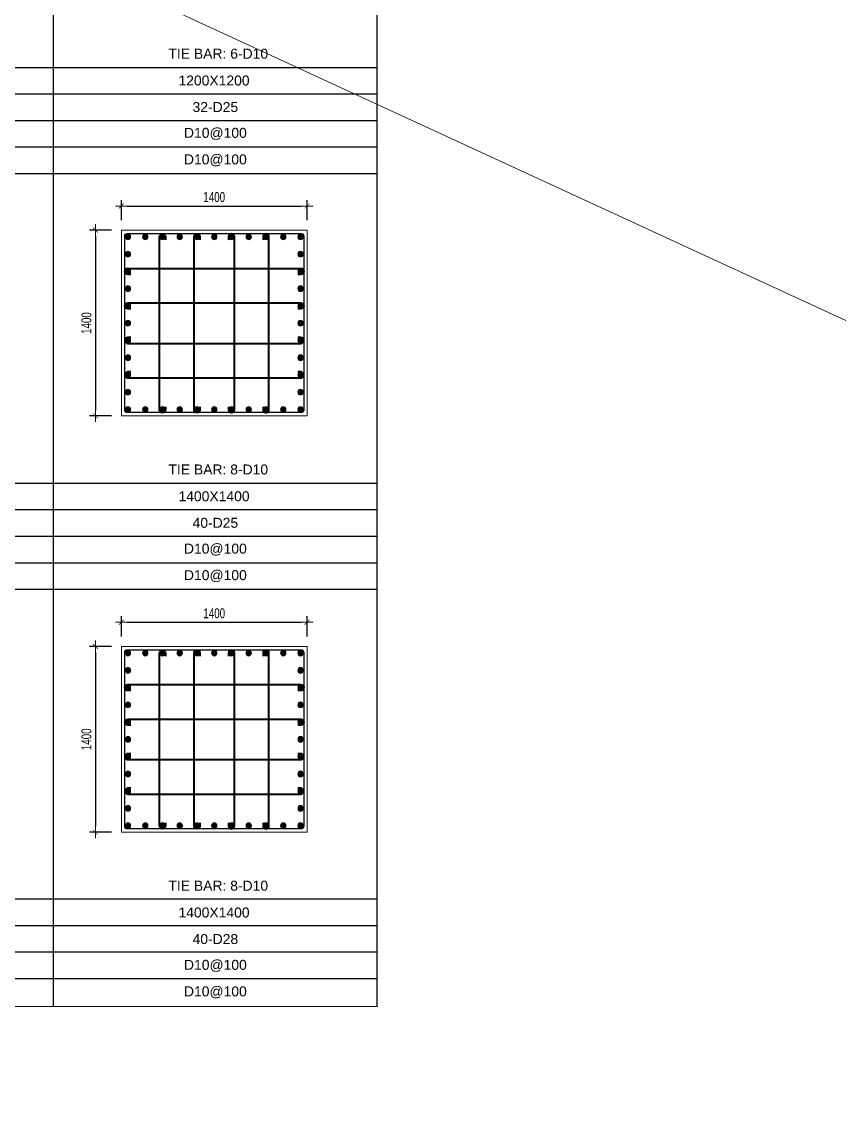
# Model space of a CAD drawing. Header units: millimetres. Extents: x 49323 to 406889, y -6102 to 181761.
# Drawn here: x 322577 to 328736, y 85459 to 93711 of the extents above; entities that cross this region are included whole.
import ezdxf
from ezdxf.enums import TextEntityAlignment as Align

# ---------------------------------------------------------------- set-up
doc = ezdxf.new("R2010")
doc.units = ezdxf.units.MM
doc.linetypes.add('CENTER2', pattern=[1.125, 0.75, -0.125, 0.125, -0.125])
doc.layers.get('Defpoints').update_dxf_attribs({"color": 151, "lineweight": 9})
for name, color, linetype in [('2', 2, 'Continuous'), ('A-ANNO-LEAD', 4, 'Continuous'), ('CEN', 1, 'CENTER2'), ('STL', 3, 'Continuous'), ('TIT1', 3, 'Continuous')]:
    doc.layers.add(name, color=color, linetype=linetype)
for name, color, linetype, lineweight in [('NDC_S_CONTINUOUS', 3, 'Continuous', 20), ('NDC_S_DIM', 1, 'Continuous', 15), ('NDC_S_STIRRUP', 4, 'Continuous', 40)]:
    doc.layers.add(name, color=color, linetype=linetype, lineweight=lineweight)
doc.styles.add('NDC_ARIAL', font='arial.ttf', dxfattribs={"width": 0.85})
doc.styles.add('NDC_DIM', font='', dxfattribs={"width": 0.75})
doc.styles.get('NDC_DIM').set_extended_font_data('Dotum')
doc.dimstyles.new('NDC_dim_30', dxfattribs={"dimscale": 30, "dimtxt": 2.5, "dimasz": 1.5, "dimexe": 1.5, "dimexo": 2.5, "dimgap": 1, "dimtad": 1, "dimdec": 0, "dimzin": 0, "dimdsep": 46, "dimtxsty": 'NDC_DIM', "dimblk": 'DIMMARK', "dimcen": 0.09, "dimdle": 1.2, "dimclrd": 1, "dimclre": 1, "dimclrt": 3, "dimadec": 0, "dimazin": 0, "dimtfac": 1, "dimtdec": 0, "dimtix": 1, "dimtofl": 0, "dimtmove": 0, "dimatfit": 3, "dimfxl": 8, "dimfxlon": 1, "dimtolj": 1, "dimtzin": 0, "dimarcsym": 0})

# ---------------------------------------------------------------- blocks, each defined once
blk = doc.blocks.new('DIMMARK')
at = {"layer": 'NDC_S_DIM', "color": 1}
blk.add_line((-1.5, 0), (1, 0), dxfattribs=at)
at = {"layer": 'NDC_S_DIM', "color": 2, "const_width": 0.1}
blk.add_lwpolyline([(-0.42, -0.42), (0.42, 0.42)], dxfattribs=at)
blk = doc.blocks.new('*D1228')
at = {"layer": 'Defpoints', "color": 0, "ltscale": 40, "transparency": 16777216}
for p in [(324726.6, 89187.4), (323326.6, 89005.8), (324726.6, 89005.8)]:
    blk.add_point(p, dxfattribs=at)
at = {"layer": 'NDC_S_DIM', "color": 1, "lineweight": -2, "ltscale": 40, "transparency": 16777216}
for p, q in [((323326.6, 89080.8), (323326.6, 89232.4)), ((324726.6, 89080.8), (324726.6, 89232.4)), ((323371.6, 89187.4), (324681.6, 89187.4))]:
    blk.add_line(p, q, dxfattribs=at)
at = {"layer": 'NDC_S_DIM', "color": 1, "lineweight": -2, "ltscale": 40, "transparency": 16777216, "xscale": 45, "yscale": 45, "zscale": 45, "rotation": 180}
blk.add_blockref('DIMMARK', (323326.6, 89187.4), dxfattribs=at)
at = {"layer": 'NDC_S_DIM', "color": 1, "lineweight": -2, "ltscale": 40, "transparency": 16777216, "xscale": 45, "yscale": 45, "zscale": 45}
blk.add_blockref('DIMMARK', (324726.6, 89187.4), dxfattribs=at)
at = {"layer": 'NDC_S_DIM', "color": 3, "ltscale": 40, "transparency": 16777216, "insert": (324026.6, 89255), "char_height": 75, "attachment_point": 5, "style": 'NDC_DIM'}
blk.add_mtext('\\A1;1400', dxfattribs=at)
blk = doc.blocks.new('*D1229')
at = {"layer": 'Defpoints', "color": 0, "ltscale": 40, "transparency": 16777216}
for p in [(323326.6, 89005.8), (323131.3, 87605.8), (323326.6, 87605.8)]:
    blk.add_point(p, dxfattribs=at)
at = {"layer": 'NDC_S_DIM', "color": 1, "lineweight": -2, "ltscale": 40, "transparency": 16777216}
for p, q in [((323251.6, 89005.8), (323086.3, 89005.8)), ((323131.3, 88960.8), (323131.3, 87650.8)), ((323251.6, 87605.8), (323086.3, 87605.8))]:
    blk.add_line(p, q, dxfattribs=at)
at = {"layer": 'NDC_S_DIM', "color": 1, "lineweight": -2, "ltscale": 40, "transparency": 16777216, "xscale": 45, "yscale": 45, "zscale": 45}
for p, rotation in [((323131.3, 89005.8), 90), ((323131.3, 87605.8), 270)]:
    blk.add_blockref('DIMMARK', p, dxfattribs=dict(at, rotation=rotation))
at = {"layer": 'NDC_S_DIM', "color": 3, "ltscale": 40, "transparency": 16777216, "insert": (323063.7, 88305.8), "char_height": 75, "attachment_point": 5, "rotation": 90, "style": 'NDC_DIM'}
blk.add_mtext('\\A1;1400', dxfattribs=at)
blk = doc.blocks.new('8')
at = {"layer": '2'}
blk.add_hatch(color=256, dxfattribs=at).paths.add_polyline_path([(20, 0, 0.386127), (1.9, 19.9), (-1.9, 19.9, 0.386127), (-20, 0, 1)])
blk.add_circle((0, 0), 20, dxfattribs=at)
blk = doc.blocks.new('5')
at = {"layer": 'CEN', "rotation": 180}
blk.add_blockref('8', (0, 0), dxfattribs=at)
blk = doc.blocks.new('*U1220')
at = {"layer": 'STL', "xscale": -1, "rotation": 270}
blk.add_blockref('5', (0, 0), dxfattribs=at)
blk = doc.blocks.new('*U1221')
at = {"layer": 'NDC_S_DIM', "color": 0, "linetype": 'ByBlock', "lineweight": -2, "transparency": 16777216}
for p in [(306343.8, 79984.3), (306473.8, 79984.3), (306603.8, 79984.3), (306733.9, 79984.3), (306863.9, 79984.3), (306994, 79984.3), (307124, 79984.3), (307254.1, 79984.3), (307384.1, 79984.3), (307514.2, 79984.3), (307644.2, 79984.3)]:
    blk.add_blockref('*U1220', p, dxfattribs=at)
blk = doc.blocks.new('*U1222')
at = {"layer": 'STL', "xscale": -1, "rotation": 270}
blk.add_blockref('5', (0, 0), dxfattribs=at)
blk = doc.blocks.new('*U1223')
at = {"layer": 'NDC_S_DIM', "color": 0, "linetype": 'ByBlock', "lineweight": -2, "transparency": 16777216}
for p in [(306343.8, 79984.3), (306473.8, 79984.3), (306603.8, 79984.3), (306733.9, 79984.3), (306863.9, 79984.3), (306994, 79984.3), (307124, 79984.3), (307254.1, 79984.3), (307384.1, 79984.3), (307514.2, 79984.3), (307644.2, 79984.3)]:
    blk.add_blockref('*U1222', p, dxfattribs=at)
blk = doc.blocks.new('*U1224')
at = {"layer": 'STL', "xscale": -1, "rotation": 270}
blk.add_blockref('5', (0, 0), dxfattribs=at)
blk = doc.blocks.new('*U1225')
at = {"layer": 'NDC_S_DIM', "color": 0, "linetype": 'ByBlock', "lineweight": -2, "transparency": 16777216}
for p in [(306343.8, 79984.3), (306473.8, 79984.3), (306603.8, 79984.3), (306733.9, 79984.3), (306863.9, 79984.3), (306994, 79984.3), (307124, 79984.3), (307254.1, 79984.3), (307384.1, 79984.3), (307514.2, 79984.3), (307644.2, 79984.3)]:
    blk.add_blockref('*U1224', p, dxfattribs=at)
blk = doc.blocks.new('*U1226')
at = {"layer": 'STL', "xscale": -1, "rotation": 270}
blk.add_blockref('5', (0, 0), dxfattribs=at)
blk = doc.blocks.new('*U1227')
at = {"layer": 'NDC_S_DIM', "color": 0, "linetype": 'ByBlock', "lineweight": -2, "transparency": 16777216}
for p in [(306343.8, 79984.3), (306473.8, 79984.3), (306603.8, 79984.3), (306733.9, 79984.3), (306863.9, 79984.3), (306994, 79984.3), (307124, 79984.3), (307254.1, 79984.3), (307384.1, 79984.3), (307514.2, 79984.3), (307644.2, 79984.3)]:
    blk.add_blockref('*U1226', p, dxfattribs=at)
blk = doc.blocks.new('*D1238')
at = {"layer": 'Defpoints', "color": 0, "ltscale": 40, "transparency": 16777216}
for p in [(324726.6, 92323.6), (323326.6, 92142), (324726.6, 92142)]:
    blk.add_point(p, dxfattribs=at)
at = {"layer": 'NDC_S_DIM', "color": 1, "lineweight": -2, "ltscale": 40, "transparency": 16777216}
for p, q in [((323326.6, 92217), (323326.6, 92368.6)), ((324726.6, 92217), (324726.6, 92368.6)), ((323371.6, 92323.6), (324681.6, 92323.6))]:
    blk.add_line(p, q, dxfattribs=at)
at = {"layer": 'NDC_S_DIM', "color": 1, "lineweight": -2, "ltscale": 40, "transparency": 16777216, "xscale": 45, "yscale": 45, "zscale": 45, "rotation": 180}
blk.add_blockref('DIMMARK', (323326.6, 92323.6), dxfattribs=at)
at = {"layer": 'NDC_S_DIM', "color": 1, "lineweight": -2, "ltscale": 40, "transparency": 16777216, "xscale": 45, "yscale": 45, "zscale": 45}
blk.add_blockref('DIMMARK', (324726.6, 92323.6), dxfattribs=at)
at = {"layer": 'NDC_S_DIM', "color": 3, "ltscale": 40, "transparency": 16777216, "insert": (324026.6, 92391.2), "char_height": 75, "attachment_point": 5, "style": 'NDC_DIM'}
blk.add_mtext('\\A1;1400', dxfattribs=at)
blk = doc.blocks.new('*D1239')
at = {"layer": 'Defpoints', "color": 0, "ltscale": 40, "transparency": 16777216}
for p in [(323326.6, 92142), (323131.3, 90742), (323326.6, 90742)]:
    blk.add_point(p, dxfattribs=at)
at = {"layer": 'NDC_S_DIM', "color": 1, "lineweight": -2, "ltscale": 40, "transparency": 16777216}
for p, q in [((323251.6, 92142), (323086.3, 92142)), ((323131.3, 92097), (323131.3, 90787)), ((323251.6, 90742), (323086.3, 90742))]:
    blk.add_line(p, q, dxfattribs=at)
at = {"layer": 'NDC_S_DIM', "color": 1, "lineweight": -2, "ltscale": 40, "transparency": 16777216, "xscale": 45, "yscale": 45, "zscale": 45}
for p, rotation in [((323131.3, 92142), 90), ((323131.3, 90742), 270)]:
    blk.add_blockref('DIMMARK', p, dxfattribs=dict(at, rotation=rotation))
at = {"layer": 'NDC_S_DIM', "color": 3, "ltscale": 40, "transparency": 16777216, "insert": (323063.7, 91442), "char_height": 75, "attachment_point": 5, "rotation": 90, "style": 'NDC_DIM'}
blk.add_mtext('\\A1;1400', dxfattribs=at)
blk = doc.blocks.new('*U1232')
at = {"layer": 'STL', "xscale": -1, "rotation": 270}
blk.add_blockref('5', (0, 0), dxfattribs=at)
blk = doc.blocks.new('*U1233')
at = {"layer": 'NDC_S_DIM', "color": 0, "linetype": 'ByBlock', "lineweight": -2, "transparency": 16777216}
for p in [(306343.8, 79984.3), (306473.8, 79984.3), (306603.8, 79984.3), (306733.9, 79984.3), (306863.9, 79984.3), (306994, 79984.3), (307124, 79984.3), (307254.1, 79984.3), (307384.1, 79984.3), (307514.2, 79984.3), (307644.2, 79984.3)]:
    blk.add_blockref('*U1232', p, dxfattribs=at)
blk = doc.blocks.new('*U1234')
at = {"layer": 'STL', "xscale": -1, "rotation": 270}
blk.add_blockref('5', (0, 0), dxfattribs=at)
blk = doc.blocks.new('*U1235')
at = {"layer": 'NDC_S_DIM', "color": 0, "linetype": 'ByBlock', "lineweight": -2, "transparency": 16777216}
for p in [(306343.8, 79984.3), (306473.8, 79984.3), (306603.8, 79984.3), (306733.9, 79984.3), (306863.9, 79984.3), (306994, 79984.3), (307124, 79984.3), (307254.1, 79984.3), (307384.1, 79984.3), (307514.2, 79984.3), (307644.2, 79984.3)]:
    blk.add_blockref('*U1234', p, dxfattribs=at)
blk = doc.blocks.new('*U1236')
at = {"layer": 'STL', "xscale": -1, "rotation": 270}
blk.add_blockref('5', (0, 0), dxfattribs=at)
blk = doc.blocks.new('*U1237')
at = {"layer": 'NDC_S_DIM', "color": 0, "linetype": 'ByBlock', "lineweight": -2, "transparency": 16777216}
for p in [(306343.8, 79984.3), (306473.8, 79984.3), (306603.8, 79984.3), (306733.9, 79984.3), (306863.9, 79984.3), (306994, 79984.3), (307124, 79984.3), (307254.1, 79984.3), (307384.1, 79984.3), (307514.2, 79984.3), (307644.2, 79984.3)]:
    blk.add_blockref('*U1236', p, dxfattribs=at)
blk = doc.blocks.new('*U1230')
at = {"layer": 'STL', "xscale": -1, "rotation": 270}
blk.add_blockref('5', (0, 0), dxfattribs=at)
blk = doc.blocks.new('*U1231')
at = {"layer": 'NDC_S_DIM', "color": 0, "linetype": 'ByBlock', "lineweight": -2, "transparency": 16777216}
for p in [(306343.8, 79984.3), (306473.8, 79984.3), (306603.8, 79984.3), (306733.9, 79984.3), (306863.9, 79984.3), (306994, 79984.3), (307124, 79984.3), (307254.1, 79984.3), (307384.1, 79984.3), (307514.2, 79984.3), (307644.2, 79984.3)]:
    blk.add_blockref('*U1230', p, dxfattribs=at)

msp = doc.modelspace()

# ---------------------------------------------------------------- linework, layer by layer
at = {"layer": 'A-ANNO-LEAD'}
msp.add_lwpolyline([(303919.1, 86304.5), (325254.1, 86291.4), (325254.1, 102911.4), (303919.1, 102924.5)], close=True, dxfattribs=at)
at = {"layer": 'Defpoints', "ltscale": 40}
msp.add_line((302635, 103524.5), (380959.6, 67394), dxfattribs=at)
at = {"layer": 'NDC_S_CONTINUOUS', "ltscale": 70}
for points in [[(324726.6, 92142), (324726.6, 90742), (323326.6, 90742), (323326.6, 92142), (324726.6, 92142)], [(324726.6, 89005.8), (324726.6, 87605.8), (323326.6, 87605.8), (323326.6, 89005.8), (324726.6, 89005.8)]]:
    msp.add_lwpolyline(points, dxfattribs=at)
at = {"layer": 'NDC_S_STIRRUP', "lineweight": -2, "ltscale": 1000}
for points in [[(324701.6, 92097), (324701.6, 90787, -0.414214), (324681.6, 90767), (323371.6, 90767, -0.414214), (323351.6, 90787), (323351.6, 92097, -0.414214), (323371.6, 92117), (324681.6, 92117, -0.414214)], [(324701.6, 88960.8), (324701.6, 87650.8, -0.414214), (324681.6, 87630.8), (323371.6, 87630.8, -0.414214), (323351.6, 87650.8), (323351.6, 88960.8, -0.414214), (323371.6, 88980.8), (324681.6, 88980.8, -0.414214)]]:
    msp.add_lwpolyline(points, format="xyb", close=True, dxfattribs=at)
at = {"layer": 'NDC_S_STIRRUP'}
for points in [[(323659, 90811.7), (323659, 90789.5, -1), (323614, 90789.5), (323614, 92091.5, -1), (323659, 92091.5), (323659, 92069.4)], [(323919.1, 90811.7), (323919.1, 90789.5, -1), (323874.1, 90789.5), (323874.1, 92091.5, -1), (323919.1, 92091.5), (323919.1, 92069.4)], [(324134.2, 90811.7), (324134.2, 90789.5, 1), (324179.2, 90789.5), (324179.2, 92091.5, 1), (324134.2, 92091.5), (324134.2, 92069.4)], [(324394.3, 90811.7), (324394.3, 90789.5, 1), (324439.3, 90789.5), (324439.3, 92091.5, 1), (324394.3, 92091.5), (324394.3, 92069.4)], [(323398.6, 91808.9), (323376.4, 91808.9, -1), (323376.4, 91853.9), (324678.5, 91853.9, -1), (324678.5, 91808.9), (324656.3, 91808.9)], [(323398.6, 91548.8), (323376.4, 91548.8, -1), (323376.4, 91593.9), (324678.5, 91593.9, -1), (324678.5, 91548.8), (324656.3, 91548.8)], [(323398.6, 91333.8), (323376.4, 91333.8, 1), (323376.4, 91288.7), (324678.5, 91288.7, 1), (324678.5, 91333.8), (324656.3, 91333.8)], [(323398.6, 91073.7), (323376.4, 91073.7, 1), (323376.4, 91028.6), (324678.5, 91028.6, 1), (324678.5, 91073.7), (324656.3, 91073.7)], [(323659, 87675.5), (323659, 87653.3, -1), (323614, 87653.3), (323614, 88955.3, -1), (323659, 88955.3), (323659, 88933.2)], [(323919.1, 87675.5), (323919.1, 87653.3, -1), (323874.1, 87653.3), (323874.1, 88955.3, -1), (323919.1, 88955.3), (323919.1, 88933.2)], [(324134.2, 87675.5), (324134.2, 87653.3, 1), (324179.2, 87653.3), (324179.2, 88955.3, 1), (324134.2, 88955.3), (324134.2, 88933.2)], [(324394.3, 87675.5), (324394.3, 87653.3, 1), (324439.3, 87653.3), (324439.3, 88955.3, 1), (324394.3, 88955.3), (324394.3, 88933.2)], [(323398.6, 88672.7), (323376.4, 88672.7, -1), (323376.4, 88717.7), (324678.5, 88717.7, -1), (324678.5, 88672.7), (324656.3, 88672.7)], [(323398.6, 88412.6), (323376.4, 88412.6, -1), (323376.4, 88457.6), (324678.5, 88457.6, -1), (324678.5, 88412.6), (324656.3, 88412.6)], [(323398.6, 88197.5), (323376.4, 88197.5, 1), (323376.4, 88152.5), (324678.5, 88152.5, 1), (324678.5, 88197.5), (324656.3, 88197.5)], [(323398.6, 87937.5), (323376.4, 87937.5, 1), (323376.4, 87892.4), (324678.5, 87892.4, 1), (324678.5, 87937.5), (324656.3, 87937.5)]]:
    msp.add_lwpolyline(points, format="xyb", dxfattribs=at)
at = {"layer": 'TIT1'}
for p, q in [((322813.6, 102204.5), (322813.6, 86292.9)), ((325254.1, 92566.4), (303919.1, 92566.4)), ((325254.1, 89433.7), (303919.1, 89433.7))]:
    msp.add_line(p, q, dxfattribs=at)
at = {"layer": 'TIT1', "color": 8}
for p, q in [((325254.1, 93366.4), (304547, 93366.4)), ((325254.1, 93166.4), (304547, 93166.4)), ((325254.1, 92966.4), (304547, 92966.4)), ((325254.1, 92766.4), (304976.2, 92766.4)), ((325254.1, 90233.7), (304547, 90233.7)), ((325254.1, 90033.7), (304547, 90033.7)), ((325254.1, 89833.7), (304547, 89833.7)), ((325254.1, 89633.7), (304976.2, 89633.7)), ((325254.1, 87101), (304547, 87101)), ((325254.1, 86901), (304547, 86901)), ((325254.1, 86701), (304547, 86701)), ((325254.1, 86501), (304976.2, 86501))]:
    msp.add_line(p, q, dxfattribs=at)

# ---------------------------------------------------------------- block references
at = {"layer": 'NDC_S_DIM'}
for name, p in [('*U1233', (17032.7, 12107.3)), ('*U1235', (17032.7, 10806.8)), ('*U1221', (17032.7, 8971.1)), ('*U1223', (17032.7, 7670.6))]:
    msp.add_blockref(name, p, dxfattribs=at)
at = {"layer": 'NDC_S_DIM', "rotation": 90}
for name, p in [('*U1237', (403360.7, -215552.7)), ('*U1231', (404661.1, -215552.7)), ('*U1225', (403360.7, -218688.9)), ('*U1227', (404661.1, -218688.9))]:
    msp.add_blockref(name, p, dxfattribs=at)

# ---------------------------------------------------------------- texts
at = {"layer": 'TIT1', "style": 'NDC_ARIAL'}
for s, p in [('TIE BAR: 6-D10', (324056.9, 93471.7)), ('1200X1200', (324025.1, 93269.8)), ('32-D25', (324035.2, 93069.8)), ('D10@100', (324035.2, 92869.8)), ('D10@100', (324035.2, 92669.8)), ('TIE BAR: 8-D10', (324056.9, 90339)), ('1400X1400', (324025.1, 90137.1)), ('40-D25', (324035.2, 89937.1)), ('D10@100', (324035.2, 89737.1)), ('D10@100', (324035.2, 89537.1)), ('TIE BAR: 8-D10', (324056.9, 87202.8)), ('1400X1400', (324025.1, 87000.9)), ('40-D28', (324035.2, 86800.9)), ('D10@100', (324035.2, 86600.9)), ('D10@100', (324035.2, 86400.9))]:
    msp.add_text(s, height=75, dxfattribs=at).set_placement(p, align=Align.MIDDLE)

# ---------------------------------------------------------------- dimensions: what is measured, and where the dimension line sits
at = {"layer": 'NDC_S_DIM', "ltscale": 40}
for base, p1, p2, picture, middle in [((324726.6, 92323.6), (323326.6, 92142), (324726.6, 92142), '*D1238', (324026.6, 92391.2)), ((324726.6, 89187.4), (323326.6, 89005.8), (324726.6, 89005.8), '*D1228', (324026.6, 89255))]:
    dim = msp.add_linear_dim(base=base, p1=p1, p2=p2, dimstyle='NDC_dim_30', dxfattribs=at)
    dim.commit()
    dim.dimension.update_dxf_attribs({"geometry": picture, "text_midpoint": middle})
for base, p1, p2, picture, middle in [((323131.3, 90742), (323326.6, 92142), (323326.6, 90742), '*D1239', (323063.7, 91442)), ((323131.3, 87605.8), (323326.6, 89005.8), (323326.6, 87605.8), '*D1229', (323063.7, 88305.8))]:
    dim = msp.add_linear_dim(base=base, p1=p1, p2=p2, angle=90, dimstyle='NDC_dim_30', dxfattribs=at)
    dim.commit()
    dim.dimension.update_dxf_attribs({"geometry": picture, "text_midpoint": middle})

doc.saveas('drawing.dxf')
